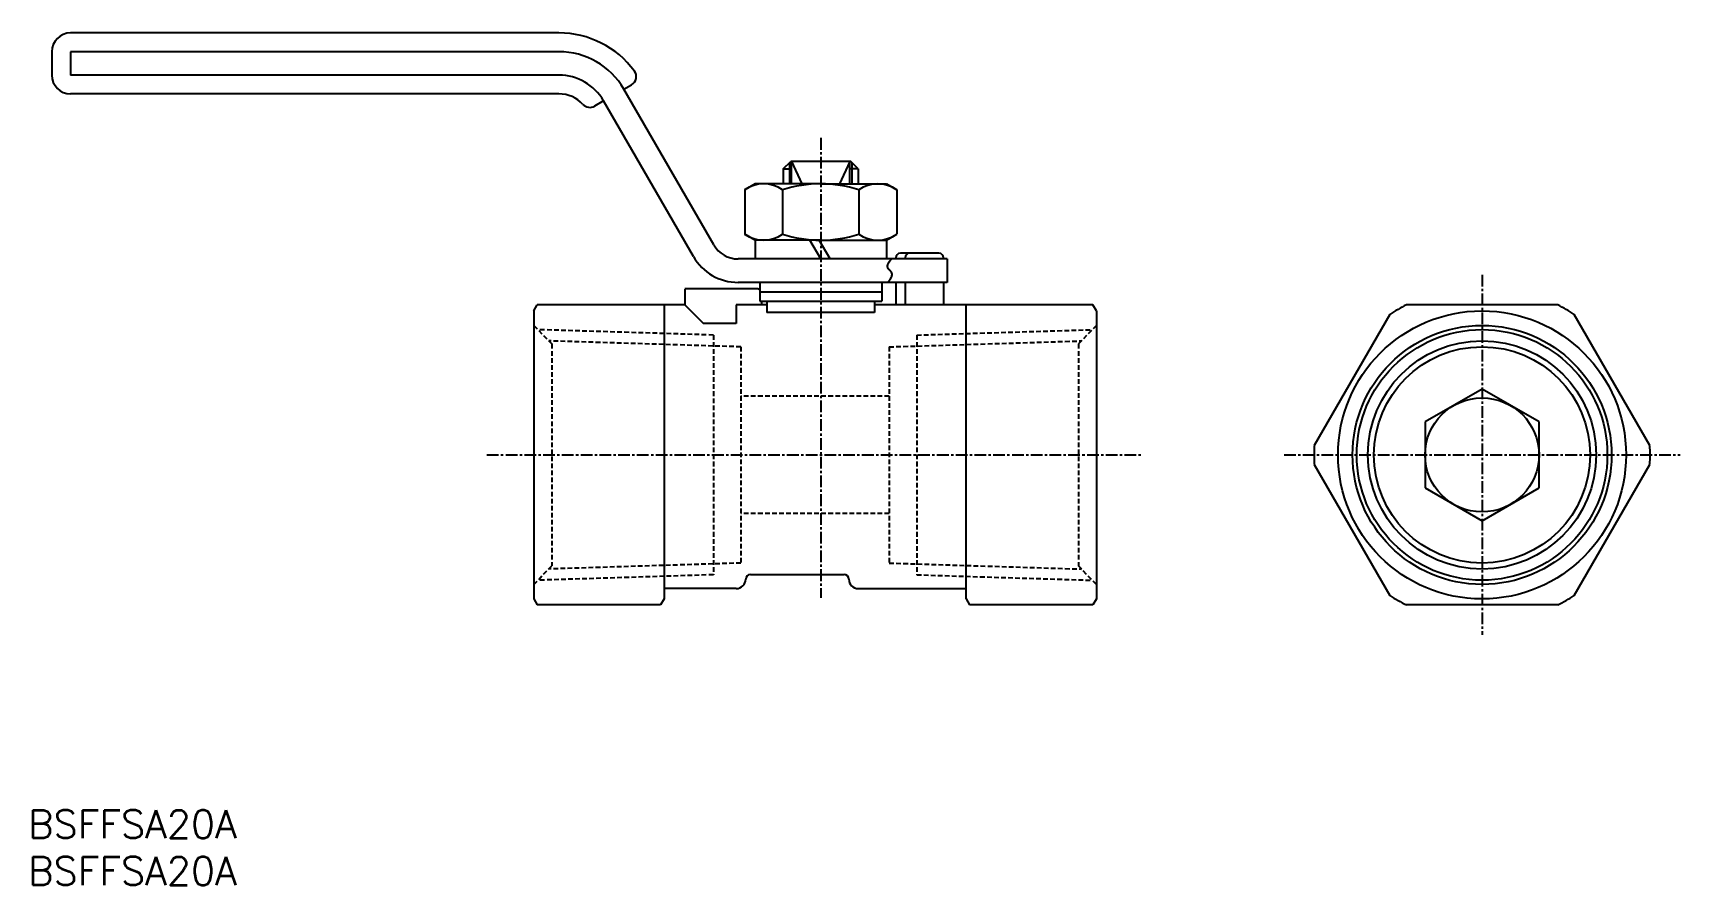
# Model space of a CAD drawing. Extents: x 1 to 176, y 0 to 91.
import ezdxf

# ---------------------------------------------------------------- set-up
doc = ezdxf.new("R2010")
doc.units = 0
doc.linetypes.add('CENTER', pattern=[2, 1.25, -0.25, 0.25, -0.25])
doc.linetypes.add('DASHED', pattern=[0.75, 0.5, -0.25])
doc.layers.get('0').update_dxf_attribs({"linetype": 'CONTINUOUS'})
doc.layers.add('CENTER', color=1, linetype='CENTER')
doc.styles.get("Standard").update_dxf_attribs({"font": 'txt.shx'})

# ---------------------------------------------------------------- blocks, each defined once
blk = doc.blocks.new('*U5')
at = {"color": 7, "linetype": 'CONTINUOUS'}
blk.add_text('BSFFSA20A', height=3, dxfattribs=at).set_placement((0, 0))
blk = doc.blocks.new('*U6')
at = {"color": 7, "linetype": 'CONTINUOUS'}
blk.add_text('BSFFSA20A', height=3, dxfattribs=at).set_placement((0, 5))

msp = doc.modelspace()

# ---------------------------------------------------------------- linework, layer by layer
at = {"color": 7, "linetype": 'CONTINUOUS'}
for p, q in [((56.61, 90.87), (4.53, 90.87)), ((2.53, 88.87), (2.53, 86.37)), ((56.61, 88.87), (4.53, 88.87)), ((4.53, 88.87), (4.53, 86.37)), ((56.61, 86.37), (4.53, 86.37)), ((56.61, 84.37), (4.53, 84.37)), ((63.54, 84.87), (64.36, 85.34)), ((73.13, 68.27), (63.54, 84.87)), ((61.38, 83.62), (60.41, 83.06)), ((70.96, 67.02), (61.38, 83.62)), ((80.53, 76.37), (81.33, 77.17)), ((80.53, 76.37), (80.53, 74.77)), ((80.53, 76.37), (81.4, 76.37)), ((87.73, 77.17), (81.33, 77.17)), ((81.4, 74.77), (81.4, 77.17)), ((87.65, 74.77), (87.65, 77.17)), ((88.53, 76.37), (87.65, 76.37)), ((88.53, 76.37), (87.73, 77.17)), ((88.53, 76.37), (88.53, 74.77)), ((77.53, 74.77), (76.42, 74.13)), ((76.42, 74.13), (76.42, 69.41)), ((84.53, 74.77), (77.53, 74.77)), ((80.46, 74.13), (80.46, 69.41)), ((84.53, 74.77), (91.53, 74.77)), ((88.59, 74.13), (88.59, 69.41)), ((91.53, 74.77), (92.64, 74.13)), ((92.64, 74.13), (92.64, 69.41)), ((77.53, 68.77), (76.42, 69.41)), ((77.53, 68.77), (77.53, 66.77)), ((84.53, 68.77), (77.53, 68.77)), ((84.53, 68.77), (78.53, 68.77)), ((84.53, 68.77), (91.53, 68.77)), ((91.53, 68.77), (92.64, 69.41)), ((91.53, 68.77), (91.53, 66.77)), ((84.53, 66.77), (75.72, 66.77)), ((98.03, 66.77), (84.53, 66.77)), ((92.53, 66.87), (92.53, 66.77)), ((97.13, 67.37), (93.03, 67.37)), ((93.53, 66.87), (93.53, 66.77)), ((97.63, 66.87), (97.63, 66.77)), ((98.03, 66.77), (98.03, 64.27)), ((77.73, 63.57), (70.03, 63.57)), ((70.03, 63.54), (70.03, 61.87)), ((98.03, 64.27), (75.72, 64.27)), ((78.03, 64.27), (78.03, 63.27)), ((80.53, 64.27), (78.03, 64.27)), ((78.03, 63.27), (78.03, 62.27)), ((78.03, 63.27), (91.03, 63.27)), ((91.03, 64.27), (91.03, 63.27)), ((91.03, 63.27), (91.03, 62.27)), ((92.53, 64.27), (92.53, 61.87)), ((93.53, 64.27), (93.53, 61.87)), ((97.63, 64.27), (97.63, 61.87)), ((53.93, 61.23), (54.3, 61.87)), ((70.03, 61.87), (54.3, 61.87)), ((67.83, 61.87), (67.83, 30.51)), ((70.03, 61.87), (72.03, 59.87)), ((75.53, 61.87), (75.53, 59.87)), ((78.78, 61.87), (75.53, 61.87)), ((78.03, 62.27), (90.28, 62.27)), ((78.03, 62.27), (91.03, 62.27)), ((78.23, 62.27), (78.23, 61.87)), ((78.78, 62.27), (78.78, 61.07)), ((90.28, 62.27), (90.28, 61.07)), ((113.56, 61.87), (90.28, 61.87)), ((100.03, 30.51), (100.03, 61.87)), ((113.93, 61.23), (113.56, 61.87)), ((53.93, 61.23), (53.93, 30.51)), ((75.53, 59.87), (72.03, 59.87)), ((75.43, 59.87), (75.43, 59.87)), ((90.28, 61.07), (78.78, 61.07)), ((113.93, 61.23), (113.93, 30.51)), ((155.06, 52.89), (148.98, 49.38)), ((161.14, 49.38), (155.06, 52.89)), ((148.98, 49.38), (148.98, 42.36)), ((161.14, 42.36), (161.14, 49.38)), ((148.98, 42.36), (155.06, 38.85)), ((155.06, 38.85), (161.14, 42.36)), ((76.53, 32.62), (76.53, 32.62)), ((77.03, 33.12), (87.03, 33.12)), ((87.53, 32.62), (87.53, 32.62)), ((53.93, 30.51), (54.3, 29.87)), ((67.46, 29.87), (54.3, 29.87)), ((67.83, 30.51), (67.46, 29.87)), ((75.53, 31.62), (67.83, 31.62)), ((88.53, 31.62), (100.03, 31.62)), ((100.03, 30.51), (100.4, 29.87)), ((113.56, 29.87), (100.4, 29.87)), ((113.93, 30.51), (113.56, 29.87))]:
    msp.add_line(p, q, dxfattribs=at)
at = {"color": 3, "linetype": 'CONTINUOUS'}
for p, q in [((81.2, 77.04), (81.2, 74.77)), ((81.4, 77.17), (82.51, 74.77)), ((87.65, 77.17), (86.54, 74.77)), ((87.85, 77.04), (87.85, 74.77)), ((84.53, 66.77), (83.37, 68.77)), ((85.53, 66.77), (84.37, 68.77))]:
    msp.add_line(p, q, dxfattribs=at)
at = {"color": 3, "linetype": 'DASHED'}
for p, q in [((53.93, 59.68), (55.84, 57.7)), ((73.08, 58.65), (54.36, 59.23)), ((76.02, 57.39), (55.52, 58.03)), ((73.08, 58.65), (73.08, 33.09)), ((91.84, 57.39), (112.33, 58.03)), ((94.77, 58.65), (113.5, 59.23)), ((94.77, 58.65), (94.77, 33.09)), ((113.93, 59.68), (112.01, 57.7)), ((55.84, 57.7), (55.84, 34.03)), ((76.02, 57.39), (76.02, 34.34)), ((91.84, 57.39), (91.84, 34.34)), ((112.01, 57.7), (112.01, 34.03)), ((91.84, 52.12), (76.02, 52.12)), ((91.84, 39.62), (76.02, 39.62)), ((53.93, 32.06), (55.84, 34.03)), ((76.02, 34.34), (55.52, 33.7)), ((91.84, 34.34), (112.33, 33.7)), ((113.93, 32.06), (112.01, 34.03)), ((73.08, 33.09), (54.36, 32.5)), ((94.77, 33.09), (113.5, 32.5))]:
    msp.add_line(p, q, dxfattribs=at)
at = {"color": 7, "linetype": 'CONTINUOUS'}
for points in [[(163.13, 61.87), (146.99, 61.87)], [(145.24, 60.86), (137.17, 46.88)], [(172.95, 46.88), (164.88, 60.86)], [(137.17, 44.86), (145.24, 30.88)], [(164.88, 30.88), (172.95, 44.86)], [(163.13, 29.87), (146.99, 29.87)]]:
    msp.add_lwpolyline(points, dxfattribs=at)
at = {"color": 7}
msp.add_polyline3d([(91.7, 64.27, 0), (91.71, 64.28, 0), (91.72, 64.3, 0), (91.73, 64.31, 0), (91.74, 64.33, 0), (91.75, 64.34, 0), (91.76, 64.35, 0), (91.77, 64.37, 0), (91.78, 64.38, 0), (91.8, 64.4, 0), (91.81, 64.41, 0), (91.82, 64.43, 0), (91.83, 64.44, 0), (91.84, 64.45, 0), (91.85, 64.47, 0), (91.86, 64.48, 0), (91.87, 64.5, 0), (91.88, 64.51, 0), (91.89, 64.53, 0), (91.9, 64.54, 0), (91.91, 64.55, 0), (91.92, 64.57, 0), (91.93, 64.58, 0), (91.94, 64.6, 0), (91.95, 64.61, 0), (91.96, 64.62, 0), (91.97, 64.64, 0), (91.97, 64.65, 0), (91.98, 64.67, 0), (91.99, 64.68, 0), (92, 64.69, 0), (92.01, 64.71, 0), (92.02, 64.72, 0), (92.02, 64.74, 0), (92.03, 64.75, 0), (92.04, 64.76, 0), (92.05, 64.78, 0), (92.05, 64.79, 0), (92.06, 64.81, 0), (92.07, 64.82, 0), (92.07, 64.83, 0), (92.08, 64.85, 0), (92.09, 64.86, 0), (92.09, 64.87, 0), (92.1, 64.89, 0), (92.1, 64.9, 0), (92.11, 64.91, 0), (92.11, 64.93, 0), (92.11, 64.94, 0), (92.12, 64.96, 0), (92.12, 64.97, 0), (92.13, 64.98, 0), (92.13, 65, 0), (92.13, 65.01, 0), (92.13, 65.02, 0), (92.14, 65.04, 0), (92.14, 65.05, 0), (92.14, 65.06, 0), (92.14, 65.07, 0), (92.14, 65.09, 0), (92.14, 65.1, 0), (92.14, 65.11, 0), (92.14, 65.13, 0), (92.14, 65.14, 0), (92.14, 65.15, 0), (92.14, 65.16, 0), (92.14, 65.18, 0), (92.13, 65.19, 0), (92.13, 65.2, 0), (92.13, 65.22, 0), (92.13, 65.23, 0), (92.12, 65.24, 0), (92.12, 65.25, 0), (92.11, 65.26, 0), (92.11, 65.28, 0), (92.1, 65.29, 0), (92.1, 65.3, 0), (92.09, 65.31, 0), (92.08, 65.33, 0), (92.08, 65.34, 0), (92.07, 65.35, 0), (92.06, 65.36, 0), (92.05, 65.37, 0), (92.04, 65.39, 0), (92.04, 65.4, 0), (92.03, 65.41, 0), (92.02, 65.42, 0), (92.01, 65.43, 0), (92, 65.44, 0), (91.99, 65.46, 0), (91.98, 65.47, 0), (91.97, 65.48, 0), (91.96, 65.49, 0), (91.95, 65.5, 0), (91.94, 65.51, 0), (91.93, 65.53, 0), (91.92, 65.54, 0), (91.9, 65.55, 0), (91.89, 65.56, 0), (91.88, 65.57, 0), (91.87, 65.58, 0), (91.86, 65.59, 0), (91.85, 65.61, 0), (91.84, 65.62, 0), (91.83, 65.63, 0), (91.82, 65.64, 0), (91.81, 65.65, 0), (91.8, 65.66, 0), (91.79, 65.68, 0), (91.78, 65.69, 0), (91.77, 65.7, 0), (91.76, 65.71, 0), (91.75, 65.72, 0), (91.74, 65.73, 0), (91.74, 65.75, 0), (91.73, 65.76, 0), (91.72, 65.77, 0), (91.71, 65.78, 0), (91.7, 65.79, 0), (91.7, 65.81, 0), (91.69, 65.82, 0), (91.69, 65.83, 0), (91.68, 65.84, 0), (91.68, 65.85, 0), (91.67, 65.87, 0), (91.67, 65.88, 0), (91.66, 65.89, 0), (91.66, 65.9, 0), (91.66, 65.92, 0), (91.65, 65.93, 0), (91.65, 65.94, 0), (91.65, 65.95, 0), (91.65, 65.97, 0), (91.65, 65.98, 0), (91.65, 65.99, 0), (91.65, 66, 0), (91.65, 66.02, 0), (91.65, 66.03, 0), (91.65, 66.04, 0), (91.65, 66.06, 0), (91.66, 66.07, 0), (91.66, 66.08, 0), (91.66, 66.09, 0), (91.66, 66.11, 0), (91.67, 66.12, 0), (91.67, 66.13, 0), (91.68, 66.15, 0), (91.68, 66.16, 0), (91.68, 66.17, 0), (91.69, 66.19, 0), (91.69, 66.2, 0), (91.7, 66.21, 0), (91.71, 66.23, 0), (91.71, 66.24, 0), (91.72, 66.25, 0), (91.73, 66.27, 0), (91.73, 66.28, 0), (91.74, 66.29, 0), (91.75, 66.31, 0), (91.75, 66.32, 0), (91.76, 66.34, 0), (91.77, 66.35, 0), (91.78, 66.36, 0), (91.79, 66.38, 0), (91.8, 66.39, 0), (91.8, 66.4, 0), (91.81, 66.42, 0), (91.82, 66.43, 0), (91.83, 66.45, 0), (91.84, 66.46, 0), (91.85, 66.47, 0), (91.86, 66.49, 0), (91.87, 66.5, 0), (91.88, 66.52, 0), (91.89, 66.53, 0), (91.9, 66.54, 0), (91.91, 66.56, 0), (91.92, 66.57, 0), (91.93, 66.59, 0), (91.94, 66.6, 0), (91.95, 66.61, 0), (91.97, 66.63, 0), (91.98, 66.64, 0), (91.99, 66.66, 0), (92, 66.67, 0), (92.01, 66.68, 0), (92.02, 66.7, 0), (92.03, 66.71, 0), (92.04, 66.73, 0), (92.06, 66.74, 0), (92.07, 66.75, 0), (92.08, 66.77, 0)], dxfattribs=at)
at = {"color": 7, "linetype": 'CONTINUOUS'}
for radius in [15.36, 13.81, 12.17, 11.53, 6.08]:
    msp.add_circle((155.06, 45.87), radius, dxfattribs=at)
at = {"color": 3, "linetype": 'CONTINUOUS'}
msp.add_circle((155.06, 45.87), 13.36, dxfattribs=at)
at = {"color": 7, "linetype": 'CONTINUOUS'}
for centre, radius, start, end in [((4.53, 88.87), 2, 90, 180), ((56.61, 80.87), 10, 36.3794, 90), ((56.61, 80.87), 8, 30, 90), ((4.53, 86.37), 2, 180, 270), ((56.61, 80.87), 5.5, 30, 90), ((63.86, 86.21), 1, 300, 36.3794), ((56.61, 80.87), 3.5, 42.8396, 90), ((59.91, 83.93), 1, 222.8396, 300), ((78.44, 71.26), 3.51, 54.8236, 125.1764), ((84.53, 61.53), 13.24, 90, 107.8967), ((84.53, 61.53), 13.24, 72.1033, 90), ((90.62, 71.26), 3.51, 54.8236, 125.1764), ((78.44, 72.28), 3.51, 234.8236, 305.1764), ((84.53, 82.01), 13.24, 252.1033, 270), ((84.53, 82.01), 13.24, 270, 287.8967), ((90.62, 72.28), 3.51, 234.8236, 305.1764), ((75.72, 69.77), 5.5, 210, 270), ((75.72, 69.77), 3, 210, 270), ((93.03, 66.87), 0.5, 90, 180), ((94.03, 66.87), 0.5, 90, 180), ((97.13, 66.87), 0.5, 0, 90), ((77.73, 63.07), 0.5, 53.1301, 90), ((155.06, 45.87), 17.92, 116.7655, 123.2345), ((155.06, 45.87), 17.92, 56.7655, 63.2345), ((155.06, 45.87), 17.92, 176.7655, 183.2345), ((155.06, 45.87), 17.92, 356.7655, 3.2345), ((75.53, 32.62), 1, 270, 0), ((77.03, 32.62), 0.5, 90, 180), ((87.03, 32.62), 0.5, 360, 90), ((88.53, 32.62), 1, 180, 270), ((155.06, 45.87), 17.92, 236.7655, 243.2345), ((155.06, 45.87), 17.92, 296.7655, 303.2345)]:
    msp.add_arc(centre, radius, start, end, dxfattribs=at)
at = {"layer": 'CENTER', "color": 1, "linetype": 'CENTER'}
for p, q in [((84.53, 79.67), (84.53, 30.62)), ((155.06, 65.07), (155.06, 26.67)), ((48.93, 45.87), (118.93, 45.87)), ((133.94, 45.87), (176.18, 45.87))]:
    msp.add_line(p, q, dxfattribs=at)

# ---------------------------------------------------------------- block references
at = {"color": 7, "linetype": 'CONTINUOUS'}
for name in ['*U6', '*U5']:
    msp.add_blockref(name, (0, 0), dxfattribs=at)

doc.saveas('drawing.dxf')
